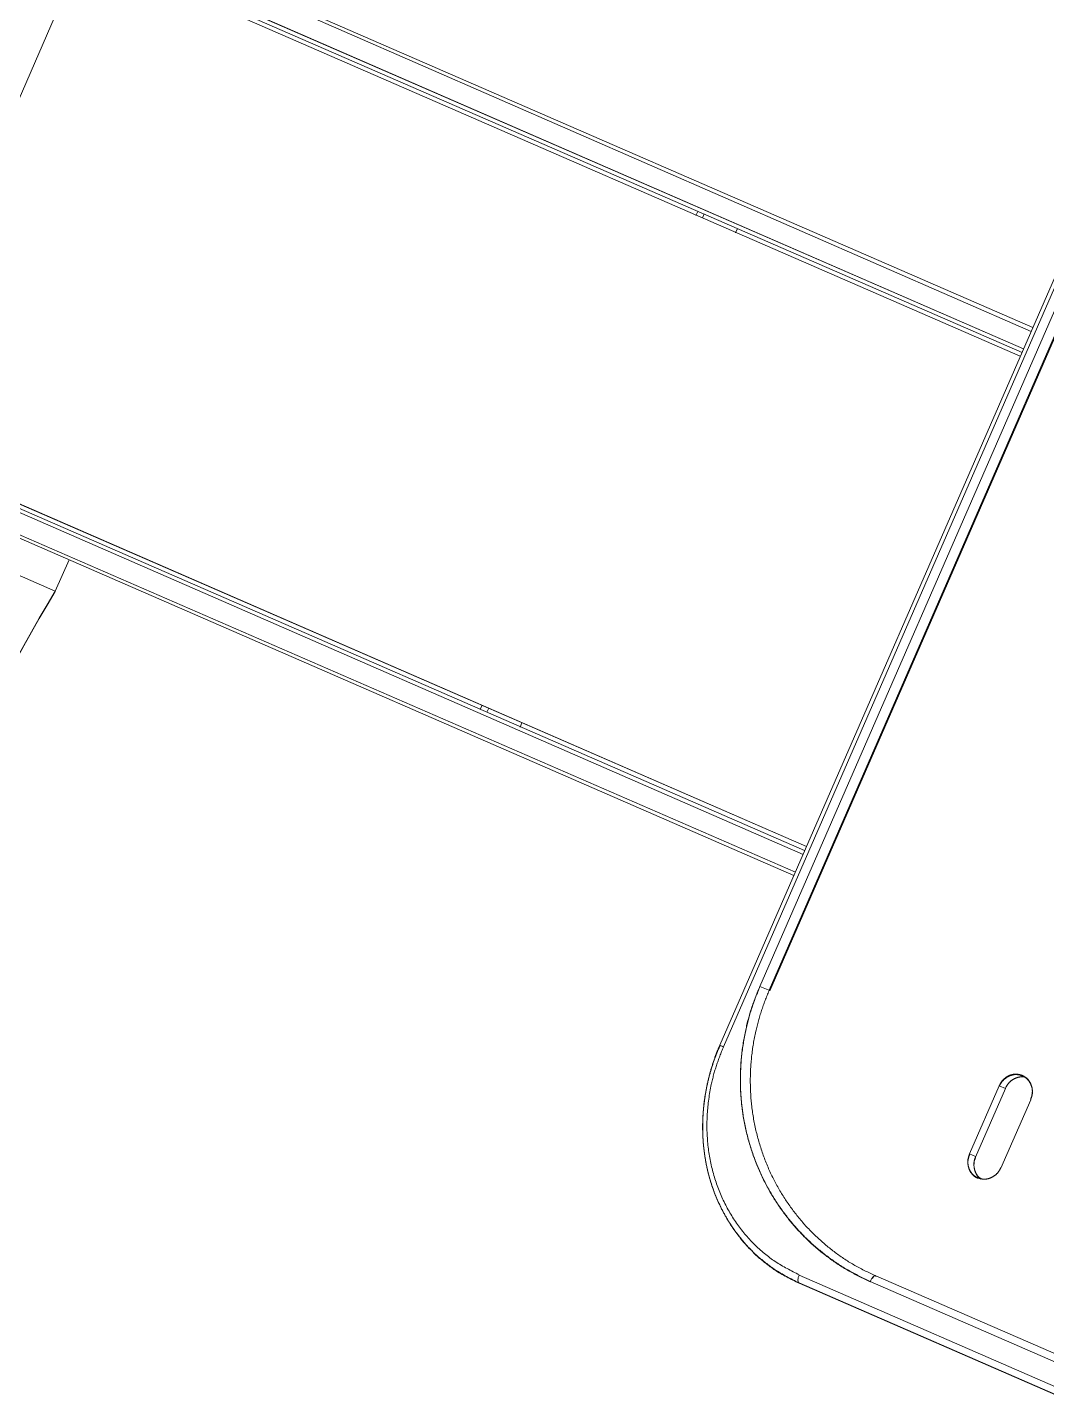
# Model space of a CAD drawing. Header units: millimetres. Extents: x -71377 to 516042, y -145869 to 441446.
# Drawn here: x 177155.4 to 177429, y 172171.7 to 172537.6 of the extents above; entities that cross this region are included whole.
import ezdxf

# ---------------------------------------------------------------- set-up
doc = ezdxf.new("R2010")
doc.units = ezdxf.units.MM
doc.header["$LTSCALE"] = 1000
doc.linetypes.add('IMPORT-DASHEDX2 _4_', pattern=[152.4, 101.6, -50.8])
for name, color, linetype, lineweight in [('05', 5, 'IMPORT-DASHEDX2 _4_', 5), ('06', 6, 'Continuous', 5), ('조경라인_dwg', 8, 'Continuous', 5)]:
    doc.layers.add(name, color=color, linetype=linetype, lineweight=lineweight)

# ---------------------------------------------------------------- blocks, each defined once
blk = doc.blocks.new('조경라인_dwg-6847807-지반층 배치도')
at = {"layer": '05'}
for p, q in [((177424.85, 172455.93), (177157.07, 172572.96)), ((177110.75, 172421.23), (177173.23, 172564.61)), ((177189.67, 172559.62), (177425.23, 172456.96)), ((177335.32, 172488.19), (177334.84, 172487.09)), ((177337.06, 172487.53), (177336.58, 172486.43)), ((177345.48, 172482.45), (177345.96, 172483.55)), ((177443.51, 172482.77), (177354.7, 172278.85)), ((177361.16, 172309.8), (177125.61, 172412.47)), ((177277.45, 172355.56), (177276.97, 172354.46)), ((177279.21, 172354.79), (177278.73, 172353.69)), ((177287.63, 172349.71), (177288.11, 172350.81)), ((177416.7, 172231.28), (177424.69, 172249.61)), ((177362.31, 172200.71), (177362.25, 172200.94)), ((177362.58, 172202.5), (178061.29, 171897.99)), ((177381.79, 172201.1), (177381.62, 172200.75)), ((177382.39, 172202.06), (177382.18, 172201.83))]:
    blk.add_line(p, q, dxfattribs=at)
at = {"layer": '05', "flags": 128}
for points in [[(177180.26, 172556.86), (177422.75, 172451.28), (177180.24, 172556.97), (177182.32, 172561.74), (177182.41, 172561.91), (177182.48, 172561.99), (177182.43, 172561.79), (177182.34, 172561.62)], [(177422.37, 172450.25), (177180.78, 172555.54), (177180.29, 172554.55), (177421.88, 172449.26)], [(177341.27, 172264.15), (177342.24, 172263.84), (177341.25, 172264.27), (177445.13, 172502.61), (177446.11, 172502.19), (177342.24, 172263.84)], [(177361.56, 172310.72), (177093.52, 172427.32), (177089.53, 172418.15), (177162.87, 172386.19), (177166.6, 172394.6)], [(177122.93, 172422.8), (177364.5, 172317.62), (177122.91, 172422.91), (177122.43, 172421.81), (177364.02, 172316.52)], [(177363.64, 172315.49), (177121.11, 172421.3), (177119.03, 172416.53), (177118.99, 172416.23), (177118.97, 172416.12)], [(177409.9, 172234.35), (177408.27, 172235.06), (177416.26, 172253.39), (177417.9, 172252.68), (177409.92, 172234.23)], [(177362.41, 172200.55), (177362.54, 172200.44), (178060.02, 171896.47), (177362.56, 172200.33), (177362.42, 172200.43), (177362.32, 172200.6), (177362.26, 172200.83), (177362.23, 172201.22), (177362.25, 172201.54), (177362.32, 172201.89), (177362.42, 172202.25), (177362.58, 172202.5)], [(177383.01, 172202.28), (177382.81, 172202.36), (177382.61, 172202.24), (177382.41, 172201.95), (177382.19, 172201.71), (177381.97, 172201.54), (177381.78, 172201.21), (177381.61, 172200.86), (178045.91, 171911.23)], [(177383.17, 172202.25), (177382.99, 172202.4), (177383.16, 172202.37), (178046.27, 171913.37)]]:
    blk.add_lwpolyline(points, dxfattribs=at)
blk.add_lwpolyline([(177352.02, 172280.02), (177440.82, 172483.94), (177443.51, 172482.77), (177443.3, 172482.86), (177354.47, 172279.05), (177354.68, 172278.96)], close=True, dxfattribs=at)
at = {"layer": '05'}
for centre in [(177591.37, 172128.53), (177591.38, 172128.42)]:
    blk.add_arc(centre, 500, 148.9816, 164.4189, dxfattribs=at)
for points, knots in [([(177381.61, 172200.86), (177379.64, 172201.8), (177375.69, 172203.68), (177370.24, 172207.33), (177365.2, 172211.52), (177360.66, 172216.31), (177356.67, 172221.6), (177353.21, 172227.46), (177350.4, 172233.87), (177348.3, 172240.76), (177347.04, 172247.79), (177346.63, 172254.86), (177347, 172261.85), (177348.1, 172268.45), (177349.76, 172274.58), (177351.25, 172278.28), (177352, 172280.13)], [0, 0, 0, 0, 0.072449, 0.145097, 0.217547, 0.290022, 0.3627, 0.435162, 0.511399, 0.587896, 0.664099, 0.735698, 0.807553, 0.879128, 0.939564, 1, 1, 1, 1]), ([(177381.62, 172200.75), (177379.65, 172201.69), (177375.71, 172203.57), (177370.26, 172207.21), (177365.21, 172211.41), (177360.68, 172216.19), (177356.69, 172221.49), (177353.23, 172227.35), (177350.41, 172233.76), (177348.32, 172240.65), (177347.06, 172247.68), (177346.65, 172254.75), (177347.02, 172261.74), (177348.12, 172268.33), (177349.78, 172274.46), (177351.27, 172278.17), (177352.02, 172280.02)], [0, 0, 0, 0, 0.072449, 0.145097, 0.217547, 0.290022, 0.3627, 0.435162, 0.511399, 0.587896, 0.664099, 0.735698, 0.807553, 0.879128, 0.939564, 1, 1, 1, 1]), ([(177354.49, 172278.94), (177354.49, 172278.94), (177353.72, 172277.18), (177352.35, 172273.57), (177350.72, 172267.67), (177349.67, 172261.3), (177349.31, 172254.55), (177349.7, 172247.72), (177350.92, 172240.92), (177352.94, 172234.25), (177355.66, 172228.05), (177359.01, 172222.37), (177362.88, 172217.23), (177367.27, 172212.59), (177372.16, 172208.52), (177377.44, 172204.99), (177381.26, 172203.16), (177383.17, 172202.25)], [0, 0, 0, 0, 0.000001, 0.060258, 0.120516, 0.191952, 0.263666, 0.335126, 0.411333, 0.487834, 0.564075, 0.636647, 0.709437, 0.782023, 0.854616, 0.927408, 1, 1, 1, 1]), ([(177341.28, 172264.26), (177341.11, 172263.89), (177340.38, 172262.31), (177339.36, 172259.42), (177338.24, 172255.6), (177337.41, 172251.72), (177336.87, 172247.82), (177336.61, 172243.91), (177336.64, 172240.02), (177336.96, 172236.15), (177337.56, 172232.35), (177338.45, 172228.63), (177339.62, 172225.04), (177341.07, 172221.6), (177342.78, 172218.31), (177344.74, 172215.17), (177346.98, 172212.23), (177348.59, 172210.31), (177349.51, 172209.45), (177349.54, 172209.42)], [0, 0, 0, 0, 0.0199, 0.085255, 0.150732, 0.216274, 0.281169, 0.346061, 0.411202, 0.476512, 0.541876, 0.607173, 0.672332, 0.736811, 0.801427, 0.866679, 0.932271, 0.997825, 1, 1, 1, 1]), ([(177341.29, 172264.14), (177341.12, 172263.77), (177340.4, 172262.2), (177339.38, 172259.3), (177338.25, 172255.48), (177337.43, 172251.6), (177336.88, 172247.7), (177336.63, 172243.8), (177336.65, 172239.9), (177336.97, 172236.04), (177337.58, 172232.23), (177338.47, 172228.51), (177339.64, 172224.93), (177341.09, 172221.48), (177342.79, 172218.19), (177344.76, 172215.05), (177346.99, 172212.12), (177348.61, 172210.2), (177349.53, 172209.33), (177349.56, 172209.3)], [0, 0, 0, 0, 0.0199, 0.085255, 0.150732, 0.216274, 0.281169, 0.346061, 0.411202, 0.476512, 0.541876, 0.607173, 0.672332, 0.736811, 0.801427, 0.866679, 0.932271, 0.997825, 1, 1, 1, 1]), ([(177342.24, 172263.84), (177341.57, 172262.19), (177340.25, 172258.89), (177338.65, 172252.86), (177337.68, 172245.8), (177337.81, 172237.85), (177339.21, 172230.17), (177341.8, 172222.93), (177345.55, 172216.38), (177350.33, 172210.67), (177356, 172205.92), (177360.38, 172203.72), (177362.56, 172202.62)], [0, 0, 0, 0, 0.0706, 0.1412, 0.248453, 0.355708, 0.462999, 0.570291, 0.6777, 0.785111, 0.892555, 1, 1, 1, 1]), ([(177422.46, 172256.14), (177421.97, 172256.3), (177420.98, 172256.61), (177419.37, 172256.37), (177417.92, 172255.62), (177416.85, 172254.55), (177416.43, 172253.72), (177416.26, 172253.39)], [0, 0, 0, 0, 0.214693, 0.429385, 0.644077, 0.858772, 1, 1, 1, 1]), ([(177422.48, 172256.03), (177421.98, 172256.18), (177420.99, 172256.5), (177419.39, 172256.25), (177417.93, 172255.51), (177416.87, 172254.44), (177416.45, 172253.61), (177416.28, 172253.28)], [0, 0, 0, 0, 0.214693, 0.429385, 0.644077, 0.858772, 1, 1, 1, 1]), ([(177417.9, 172252.68), (177418.17, 172253.18), (177418.71, 172254.16), (177420.03, 172255.23), (177421.54, 172255.78), (177422.67, 172255.86), (177423.2, 172255.7), (177423.24, 172255.69)], [0, 0, 0, 0, 0.245343, 0.490681, 0.736022, 0.981364, 1, 1, 1, 1]), ([(177424.68, 172249.72), (177424.86, 172250.26), (177425.21, 172251.33), (177425.08, 172253.02), (177424.47, 172254.52), (177423.52, 172255.59), (177422.76, 172255.99), (177422.46, 172256.14)], [0, 0, 0, 0, 0.214695, 0.429387, 0.644079, 0.858773, 1, 1, 1, 1]), ([(177424.69, 172249.61), (177424.87, 172250.15), (177425.23, 172251.22), (177425.1, 172252.91), (177424.48, 172254.41), (177423.54, 172255.47), (177422.78, 172255.87), (177422.48, 172256.03)], [0, 0, 0, 0, 0.214695, 0.429387, 0.644079, 0.858773, 1, 1, 1, 1]), ([(177408.27, 172235.06), (177408.09, 172234.52), (177407.74, 172233.45), (177407.86, 172231.76), (177408.48, 172230.26), (177409.42, 172229.2), (177410.18, 172228.8), (177410.48, 172228.64)], [0, 0, 0, 0, 0.214692, 0.429386, 0.644079, 0.858773, 1, 1, 1, 1]), ([(177408.29, 172234.94), (177408.11, 172234.41), (177407.75, 172233.34), (177407.88, 172231.65), (177408.49, 172230.15), (177409.44, 172229.08), (177410.19, 172228.68), (177410.49, 172228.53)], [0, 0, 0, 0, 0.214692, 0.429386, 0.644079, 0.858773, 1, 1, 1, 1]), ([(177411.36, 172228.44), (177411.18, 172228.55), (177410.55, 172228.93), (177409.85, 172230.05), (177409.4, 172231.61), (177409.46, 172233.13), (177409.78, 172234), (177409.9, 172234.35)], [0, 0, 0, 0, 0.101539, 0.347166, 0.592793, 0.838423, 1, 1, 1, 1]), ([(177411.38, 172228.32), (177411.19, 172228.43), (177410.57, 172228.81), (177409.87, 172229.94), (177409.41, 172231.5), (177409.47, 172233.01), (177409.79, 172233.88), (177409.92, 172234.23)], [0, 0, 0, 0, 0.101539, 0.347166, 0.592793, 0.838423, 1, 1, 1, 1]), ([(177410.48, 172228.64), (177410.97, 172228.49), (177411.96, 172228.18), (177413.57, 172228.42), (177415.03, 172229.16), (177416.1, 172230.23), (177416.52, 172231.06), (177416.69, 172231.39)], [0, 0, 0, 0, 0.214692, 0.429384, 0.644077, 0.858772, 1, 1, 1, 1]), ([(177362.54, 172200.44), (177360.29, 172201.56), (177356.88, 172203.24), (177352.87, 172206.37), (177350.72, 172208.1), (177349.78, 172209.23), (177349.68, 172209.36)], [0, 0, 0, 0, 0.477683, 0.723669, 0.969655, 1, 1, 1, 1]), ([(177362.56, 172200.33), (177360.31, 172201.44), (177356.9, 172203.12), (177352.88, 172206.25), (177350.73, 172207.99), (177349.8, 172209.12), (177349.7, 172209.24)], [0, 0, 0, 0, 0.477683, 0.723669, 0.969655, 1, 1, 1, 1])]:
    blk.add_open_spline(points, degree=3, knots=knots, dxfattribs=at)
at = {"layer": '06'}
blk.add_arc((172981.49, 174827.57), 6800, 313.956972, 64.158974, dxfattribs=at)

msp = doc.modelspace()

# ---------------------------------------------------------------- block references
at = {"layer": '조경라인_dwg', "rotation": 8.537736462515947e-07}
msp.add_blockref('조경라인_dwg-6847807-지반층 배치도', (0, 0), dxfattribs=at)

doc.saveas('drawing.dxf')
